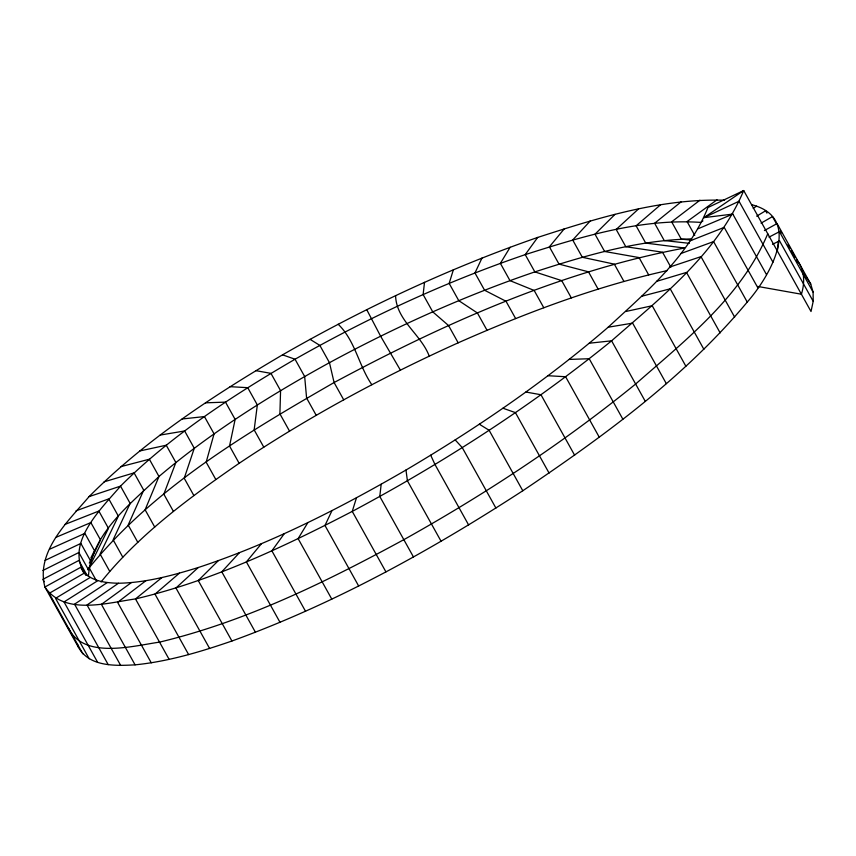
<?xml version="1.0" encoding="UTF-8"?>
<svg xmlns="http://www.w3.org/2000/svg" width="856" height="856" viewBox="0 0 856 856"><rect width="100%" height="100%" fill="white"/><g stroke="black" fill="none" stroke-linecap="round" stroke-linejoin="round"><path stroke-width="1.28" d="M724.604 200.24C660.479 198.325 598.023 217.906 537.675 237.433C449.09 268.163 363.854 308.192 282.555 354.833C213.604 395.376 145.798 439.716 89.088 496.608C68.32 521.047 35.471 551.51 44.908 587.023L78.57 647.5C89.527 667.038 115.71 665.882 135.077 664.845C168.3 661.538 200.475 651.844 231.923 641.016C334.814 603.651 431.189 550.269 522.791 490.755C603.833 436.132 684.286 377.624 747.245 302.072C769.266 277.119 804.159 218.237 751.632 204.67M88.414 576.441C91.485 533.502 130.273 504.205 158.981 476.492C211.218 432.173 269.544 395.611 329.464 362.677C395.354 327.013 463.899 296.058 534.85 271.898C585.611 255.463 637.827 240.076 691.552 238.92M777.366 251.022L778.393 241.627L779.538 240.836L813.2 301.312L811.017 311.498L743.703 190.546L707.933 207.526C688.267 256.661 646.077 292.131 608.177 327.217C545.561 381.166 477.092 428.032 405.979 470.03C339.757 508.4 271.084 543.507 198.239 567.528C172.324 575.532 145.734 582.754 118.449 583.246C106.583 582.947 93.486 581.62 84.487 573.006C64.885 542.875 102.624 507.266 120.525 486.122C171.692 435.083 232.864 395.44 295.042 359.231C368.412 317.555 445.334 281.881 525.231 254.617C581.845 236.705 640.695 218.355 700.786 222.4L702.958 220.901M381.188 484.25L379.786 496.469L413.448 556.946M424.512 282.341L423.121 294.56L432.74 311.841L448.555 325.548L458.174 342.817C525.638 313.007 595.059 286.653 667.188 270.603M356.471 497.807L352.255 511.396C283.079 547.294 211.678 580.935 135.494 598.933C107.268 602.827 64.328 615.806 44.908 587.023L80.667 567.335L83.877 573.103M453.37 269.79L449.154 283.379L458.773 300.659L477.413 312.986L487.032 330.266M767.746 233.742C741.596 296.55 685.389 340.281 635.634 384.023C563.334 442.841 485.159 494.233 403.829 539.665C326.211 581.78 245.865 621.467 159.537 642.128C132.659 645.959 83.203 659.751 68.245 627.673M331.989 510.604L324.98 525.488L358.632 585.964M481.971 258.073L474.962 272.957L484.582 290.238L506.014 301.269L515.633 318.55M385.917 571.872L352.255 511.396C443.633 462.593 531.137 406.172 611.591 340.827C661.474 297.128 717.339 253.333 743.703 190.546L703.985 217.638L732.811 214.086L766.473 274.562M89.292 563.087L100.484 539.869L90.864 522.588L56.196 537.236M90.897 557.845L94.481 550.676L84.862 533.395L49.53 549.263M307.882 522.567L298.123 538.649L331.786 599.125M510.133 247.266L500.375 263.348L509.983 280.629L534.176 290.462L543.785 307.743M87.612 569.732C152.946 488.391 244.891 433.949 334.097 382.536C444.457 323.333 560.841 271.245 684.575 248.026L645.713 243.083L636.094 225.802L660.532 204.819M284.32 533.63L271.876 550.815L305.539 611.291M537.675 237.433L525.231 254.617L534.85 271.898L561.718 280.629L571.337 297.909M101.062 581.962C139.335 534.347 189.219 497.775 239.145 463.299C308.492 416.893 382.129 377.089 458.174 342.817M261.433 543.721L246.378 561.889L280.03 622.365M564.446 228.638L549.392 246.817L559 264.097L588.489 271.834L598.109 289.114M239.37 552.762L221.79 571.819L255.452 632.295M590.276 220.934L572.696 239.99L582.315 257.271L614.319 264.14L623.938 281.421M218.259 560.723L198.26 580.539L231.923 641.016M615.004 214.375L595.006 234.202L604.625 251.471L639.047 257.57L648.655 274.851M198.239 567.528L175.951 587.997L209.613 648.473M638.469 208.992L616.181 229.451L625.8 246.731L662.512 252.188L670.847 267.168M179.418 573.156L154.989 594.139L188.641 654.615M161.934 577.565L135.494 598.933L169.156 659.409M681.055 201.888L654.626 223.256L664.235 240.536L689.283 243.329M145.873 580.732L117.604 602.346L151.266 662.822M699.919 200.218L671.65 221.832L681.269 239.113L691.616 240.161M131.353 582.626L101.415 604.368L135.077 664.845M717.007 199.812L687.068 221.554L694.762 235.379M118.449 583.246L87.034 604.978L120.696 665.454M107.246 582.594L74.547 604.176L108.209 664.652M97.819 580.657L64.029 601.95L97.691 662.426M753.205 208.308L756.586 206.178M90.212 577.447L55.554 598.344L89.217 658.82M756.672 216.172L765.617 210.779L766.923 213.123M761.07 223.159L772.465 216.589L776.36 223.598M764.387 230.553L777.088 223.566L810.739 284.042L813.104 292.142L813.2 301.312M768.998 237.155L779.442 231.666L813.104 292.142M42.864 570.492L78.859 552.505L88.468 569.775M772.519 244.313L779.538 240.836M45.09 560.402L80.86 543.421L90.479 560.701M703.985 217.638L739.028 201.267L772.979 262.257M698.132 228.734L732.811 214.086M690.407 240.729L724.208 227.386L757.87 287.862M65.045 524.396L98.847 511.053L108.466 528.334L89.088 567.592L96.139 580.261M680.862 253.547L713.583 241.595L747.245 302.072M76.034 510.829L108.755 498.877L118.374 516.157L100.077 554.025L109.696 571.305M669.542 267.126L700.978 256.639L734.641 317.116M89.088 496.608L120.525 486.122L130.144 503.403L113.131 539.804L122.75 557.085M656.531 281.367L686.491 272.411L720.153 332.888M104.132 481.832L134.092 472.876L143.712 490.156L128.175 525.028L137.795 542.308M641.904 296.197L670.205 288.814L703.867 349.291M121.071 466.584L149.361 459.212L158.981 476.492L145.113 509.78L154.722 527.061M625.757 311.509L652.218 305.752L685.881 366.24M139.785 450.962L166.257 445.216L175.865 462.497L163.828 494.158L173.447 511.439M608.177 327.217L632.638 323.129L666.3 383.606M160.19 435.062L184.65 430.975L194.269 448.255L184.233 478.258L193.852 495.538M589.281 343.213L611.591 340.827L645.253 401.304M182.135 418.98L204.445 416.583L214.064 433.864L206.178 462.176L215.787 479.456M569.176 359.424L589.206 358.728L622.868 419.205M205.483 402.823L225.513 402.127L235.133 419.408L229.536 446.019L239.145 463.299M548 375.72L565.613 376.736L599.275 437.213M230.114 386.677L247.726 387.682L257.346 404.963L254.157 429.873L263.776 447.153M757.646 286.428L801.409 294.218C804.993 282.758 804.865 269.223 796.508 259.785L797.792 262.096M525.873 392.027L540.971 394.744L574.633 455.221M255.858 370.648L270.956 373.366L280.575 390.636L279.901 413.844L289.521 431.124M502.943 408.226L515.43 412.624L549.092 473.101M282.555 354.833L295.042 359.231L304.661 376.512L306.598 398.029L316.217 415.31M479.339 424.223L489.129 430.279L522.791 490.755M310.054 339.329L319.844 345.396L329.464 362.677L334.097 382.536L343.705 399.805M455.21 439.92L462.251 447.602L495.913 508.079M338.163 324.242C355.304 340.656 358.685 365.598 371.825 384.719M806.127 277.066L810.739 284.042M780.265 230.606L781.56 232.939M788.055 244.613L790.013 248.112M791.308 250.444L795.213 257.453M801.633 269.009L802.917 271.309M804.201 273.61L805.485 275.921M429.241 356.139C421.013 334.225 396.328 320.476 395.579 295.662M400.394 370.134L380.599 336.183L366.732 309.658M468.617 524.953L434.955 464.466L430.707 455.221M441.075 541.27L407.413 480.794L405.979 470.03M87.13 575.467L78.795 560.487L42.8 579.384L44.095 581.727M85.771 575.307L84.487 573.006L49.167 593.358L82.829 653.834M77.864 644.953L78.57 647.5"/></g></svg>
